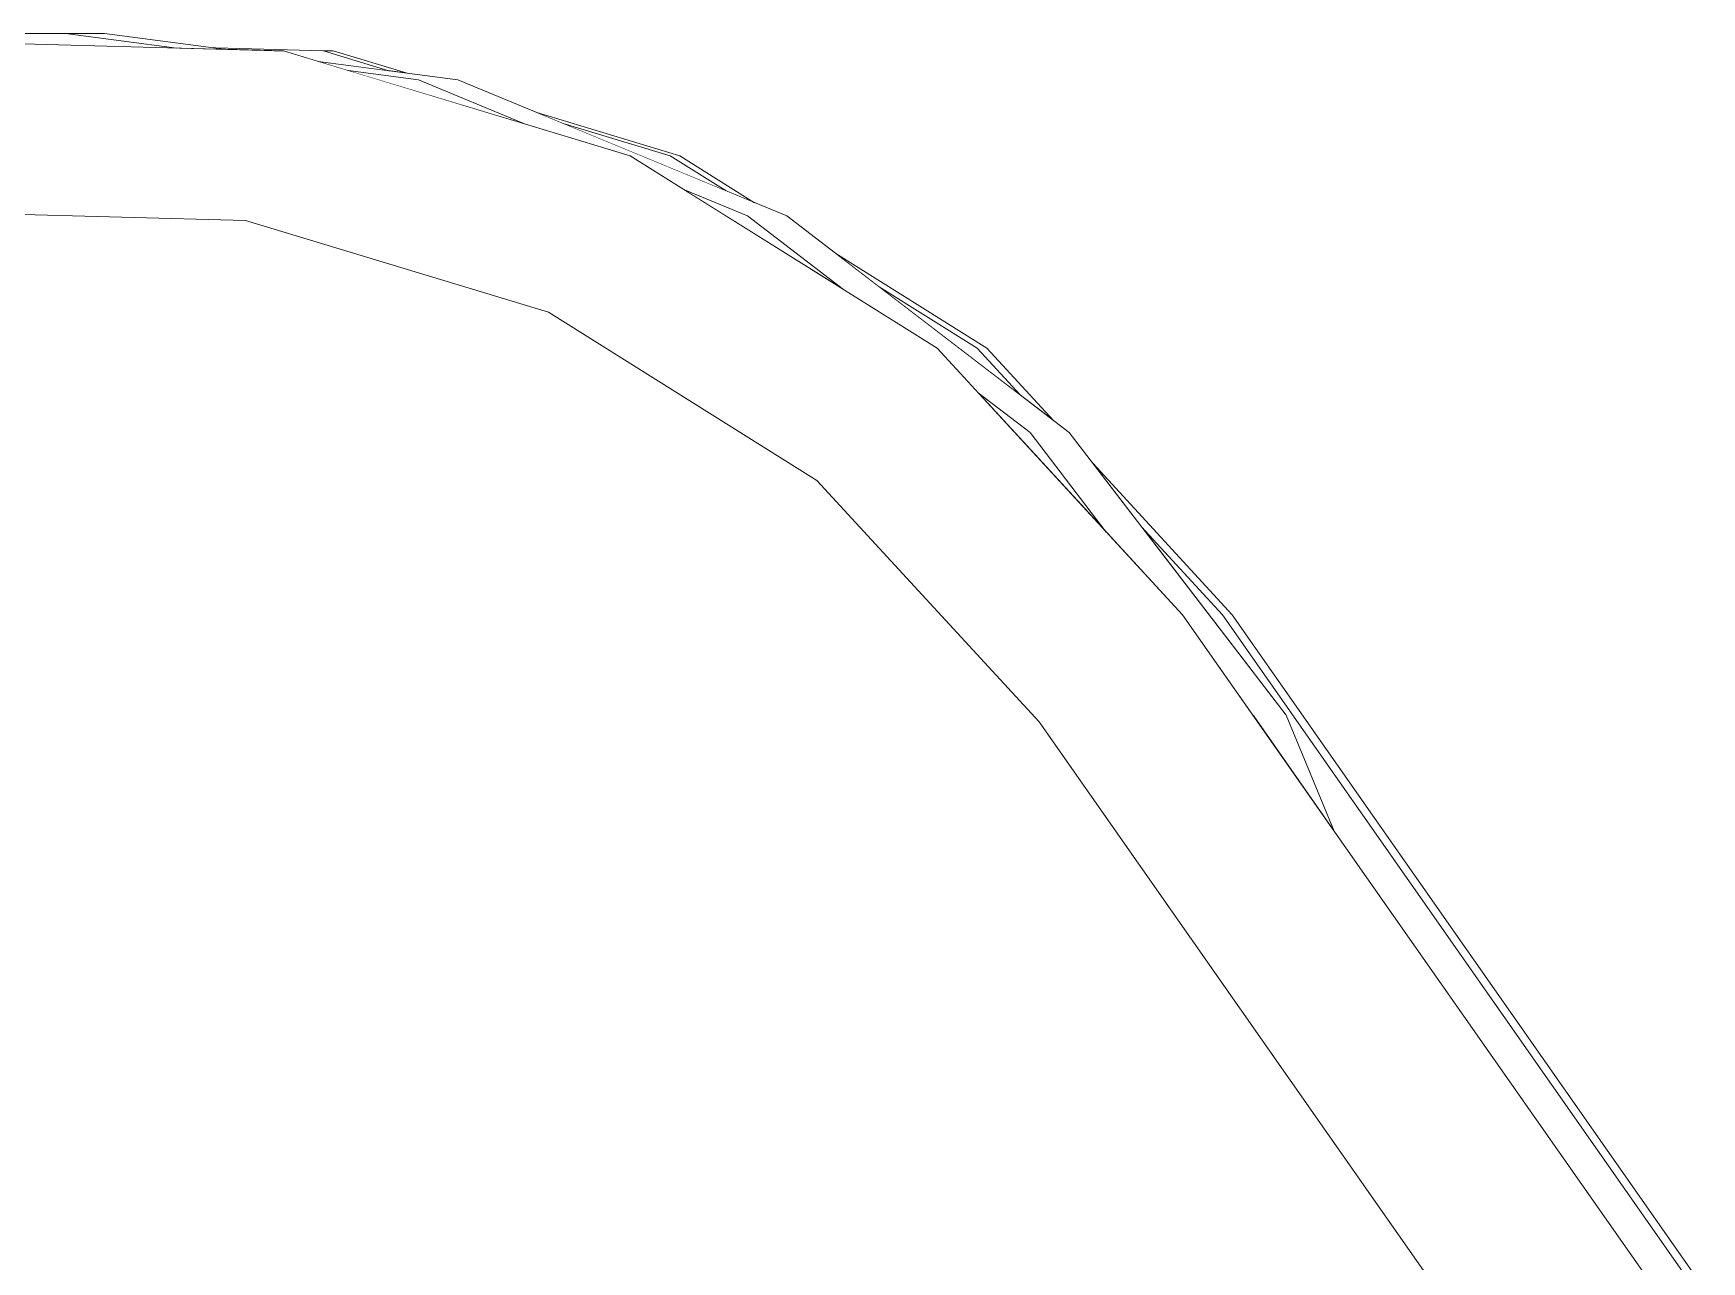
# Model space of a CAD drawing. Header units: metres. Extents: x -0.7 to 10.5, y -2 to 12.8.
# Drawn here: x 6.45613 to 6.48548, y 2.20238 to 2.224 of the extents above; entities that cross this region are included whole.
import ezdxf

# ---------------------------------------------------------------- set-up
doc = ezdxf.new("R2010")
doc.units = ezdxf.units.M
doc.header["$MEASUREMENT"] = 0
doc.linetypes.add('Xref_Alzado 1$0$Wipeout_Contour', pattern=[1000, 0, -1000])
doc.layers.add('Xref_Alzado 1$0$Interior - Mobiliario', color=7, linetype='Continuous')
doc.layers.add('Xref_Alzado 1$0$Interior - Mobiliario _Pen_No__81', color=7, linetype='Continuous', lineweight=13, true_color=0x6a6a6a)

# ---------------------------------------------------------------- blocks, each defined once
blk = doc.blocks.new('Xref_Alzado 1$0$Section Element_140')
at = {"color": 254, "linetype": 'Xref_Alzado 1$0$Wipeout_Contour', "lineweight": 0, "ltscale": 47027.046247}
blk.add_wipeout([(-11590.882, -1976), (-11588.923, -1976.258), (-11588.051, -1976.282), (-11590.192, -1976)], dxfattribs=at).dxf.layer = 'Xref_Alzado 1$0$Interior - Mobiliario'
at = {"color": 254, "linetype": 'Xref_Alzado 1$0$Wipeout_Contour', "lineweight": 0, "ltscale": 47010.715029}
blk.add_wipeout([(-11586.44, -1976.494), (-11585.909, -1976.655), (-11584.67, -1976.818), (-11583.98, -1976.818)], dxfattribs=at).dxf.layer = 'Xref_Alzado 1$0$Interior - Mobiliario'
at = {"color": 254, "linetype": 'Xref_Alzado 1$0$Wipeout_Contour', "lineweight": 0, "ltscale": 235506.495717}
blk.add_wipeout([(-11630.881, -1976), (-11630.881, -2024), (-11590.882, -2024), (-11588.924, -2023.742), (-11593.422, -2023.866), (-11593.59, -2023.866), (-11599.783, -2022.358), (-11605.361, -2019.273), (-11609.93, -2014.828), (-11613.168, -2009.337), (-11614.846, -2003.187), (-11614.846, -1996.813), (-11613.168, -1990.663), (-11609.93, -1985.172), (-11605.361, -1980.727), (-11599.783, -1977.642), (-11593.59, -1976.134), (-11593.422, -1976.134), (-11588.924, -1976.258), (-11590.882, -1976)], dxfattribs=at).dxf.layer = 'Xref_Alzado 1$0$Interior - Mobiliario'
at = {"color": 254, "linetype": 'Xref_Alzado 1$0$Wipeout_Contour', "lineweight": 0, "ltscale": 82243.542136}
blk.add_wipeout([(-11583.98, -1976.818), (-11584.67, -1976.818), (-11582.768, -1977.605), (-11580.946, -1978.156), (-11579.989, -1978.757), (-11578.882, -1979.215), (-11578.192, -1979.215)], dxfattribs=at).dxf.layer = 'Xref_Alzado 1$0$Interior - Mobiliario'
at = {"color": 254, "linetype": 'Xref_Alzado 1$0$Wipeout_Contour', "lineweight": 0, "ltscale": 35255.66103}
blk.add_wipeout([(-11585.909, -1976.655), (-11582.769, -1977.605), (-11584.67, -1976.818)], dxfattribs=at).dxf.layer = 'Xref_Alzado 1$0$Interior - Mobiliario'
at = {"color": 254, "linetype": 'Xref_Alzado 1$0$Wipeout_Contour', "lineweight": 0, "ltscale": 82210.205478}
blk.add_wipeout([(-11578.192, -1979.215), (-11578.882, -1979.215), (-11577.194, -1980.51), (-11575.546, -1981.544), (-11574.823, -1982.329), (-11573.911, -1983.029), (-11573.222, -1983.029)], dxfattribs=at).dxf.layer = 'Xref_Alzado 1$0$Interior - Mobiliario'
at = {"color": 254, "linetype": 'Xref_Alzado 1$0$Wipeout_Contour', "lineweight": 0, "ltscale": 70524.889117}
blk.add_wipeout([(-11588.238, -1976.257), (-11588.051, -1976.282), (-11587.05, -1976.309), (-11586.44, -1976.494), (-11585.191, -1976.658), (-11586.344, -1976.309)], dxfattribs=at).dxf.layer = 'Xref_Alzado 1$0$Interior - Mobiliario'
at = {"color": 254, "linetype": 'Xref_Alzado 1$0$Wipeout_Contour', "lineweight": 0, "ltscale": 35239.888058}
blk.add_wipeout([(-11578.882, -1979.215), (-11579.989, -1978.757), (-11577.194, -1980.51)], dxfattribs=at).dxf.layer = 'Xref_Alzado 1$0$Interior - Mobiliario'
at = {"color": 254, "linetype": 'Xref_Alzado 1$0$Wipeout_Contour', "lineweight": 0, "ltscale": 70444.876823}
blk.add_wipeout([(-11573.222, -1983.029), (-11573.911, -1983.029), (-11572.57, -1984.778), (-11571.229, -1986.234), (-11569.992, -1988), (-11569.408, -1988)], dxfattribs=at).dxf.layer = 'Xref_Alzado 1$0$Interior - Mobiliario'
at = {"color": 254, "linetype": 'Xref_Alzado 1$0$Wipeout_Contour', "lineweight": 0, "ltscale": 47018.288627}
blk.add_wipeout([(-11588.284, -1976.251), (-11588.245, -1976.256), (-11586.32, -1976.309), (-11586.173, -1976.309)], dxfattribs=at).dxf.layer = 'Xref_Alzado 1$0$Interior - Mobiliario'
at = {"color": 254, "linetype": 'Xref_Alzado 1$0$Wipeout_Contour', "lineweight": 0, "ltscale": 35244.994673}
blk.add_wipeout([(-11580.243, -1978.156), (-11582.123, -1977.587), (-11579.259, -1978.773)], dxfattribs=at).dxf.layer = 'Xref_Alzado 1$0$Interior - Mobiliario'
at = {"color": 254, "linetype": 'Xref_Alzado 1$0$Wipeout_Contour', "lineweight": 0, "ltscale": 35227.317982}
blk.add_wipeout([(-11574.823, -1982.329), (-11572.57, -1984.778), (-11573.911, -1983.029)], dxfattribs=at).dxf.layer = 'Xref_Alzado 1$0$Interior - Mobiliario'
at = {"color": 254, "linetype": 'Xref_Alzado 1$0$Wipeout_Contour', "lineweight": 0, "ltscale": 35216.812698}
blk.add_wipeout([(-11569.408, -1988), (-11569.992, -1988), (-11568.561, -1990.045)], dxfattribs=at).dxf.layer = 'Xref_Alzado 1$0$Interior - Mobiliario'
at = {"color": 254, "linetype": 'Xref_Alzado 1$0$Wipeout_Contour', "lineweight": 0, "ltscale": 47030.366395}
blk.add_wipeout([(-11593.422, -1976.134), (-11593.59, -1976.134), (-11587.218, -1976.309), (-11587.05, -1976.309)], dxfattribs=at).dxf.layer = 'Xref_Alzado 1$0$Interior - Mobiliario'
at = {"color": 254, "linetype": 'Xref_Alzado 1$0$Wipeout_Contour', "lineweight": 0, "ltscale": 47012.027558}
blk.add_wipeout([(-11586.344, -1976.309), (-11585.191, -1976.658), (-11584.889, -1976.698), (-11586.173, -1976.309)], dxfattribs=at).dxf.layer = 'Xref_Alzado 1$0$Interior - Mobiliario'
at = {"color": 254, "linetype": 'Xref_Alzado 1$0$Wipeout_Contour', "lineweight": 0, "ltscale": 46995.86407}
blk.add_wipeout([(-11580.072, -1978.156), (-11582.586, -1977.395), (-11582.123, -1977.587), (-11580.243, -1978.156)], dxfattribs=at).dxf.layer = 'Xref_Alzado 1$0$Interior - Mobiliario'
at = {"color": 254, "linetype": 'Xref_Alzado 1$0$Wipeout_Contour', "lineweight": 0, "ltscale": 35230.810599}
blk.add_wipeout([(-11576.566, -1980.463), (-11574.087, -1982.365), (-11574.843, -1981.544)], dxfattribs=at).dxf.layer = 'Xref_Alzado 1$0$Interior - Mobiliario'
at = {"color": 254, "linetype": 'Xref_Alzado 1$0$Wipeout_Contour', "lineweight": 0, "ltscale": 140870.277496}
blk.add_wipeout([(-11569.408, -2012), (-11571.948, -2015.311), (-11570.526, -2013.766), (-11562.266, -2001.97), (-11562.266, -1998.03), (-11570.526, -1986.234), (-11571.948, -1984.689), (-11569.408, -1988), (-11568.561, -1990.045), (-11562.969, -1998.03), (-11562.969, -2001.97), (-11568.561, -2009.955)], dxfattribs=at).dxf.layer = 'Xref_Alzado 1$0$Interior - Mobiliario'
at = {"color": 254, "linetype": 'Xref_Alzado 1$0$Wipeout_Contour', "lineweight": 0, "ltscale": 47006.455774}
blk.add_wipeout([(-11587.05, -1976.309), (-11587.218, -1976.309), (-11581.116, -1978.156), (-11580.948, -1978.156)], dxfattribs=at).dxf.layer = 'Xref_Alzado 1$0$Interior - Mobiliario'
at = {"color": 254, "linetype": 'Xref_Alzado 1$0$Wipeout_Contour', "lineweight": 0, "ltscale": 46989.313724}
blk.add_wipeout([(-11580.243, -1978.156), (-11579.259, -1978.773), (-11578.757, -1978.981), (-11580.072, -1978.156)], dxfattribs=at).dxf.layer = 'Xref_Alzado 1$0$Interior - Mobiliario'
at = {"color": 254, "linetype": 'Xref_Alzado 1$0$Wipeout_Contour', "lineweight": 0, "ltscale": 46976.728066}
blk.add_wipeout([(-11574.672, -1981.544), (-11577.331, -1979.876), (-11576.566, -1980.463), (-11574.843, -1981.544)], dxfattribs=at).dxf.layer = 'Xref_Alzado 1$0$Interior - Mobiliario'
at = {"color": 254, "linetype": 'Xref_Alzado 1$0$Wipeout_Contour', "lineweight": 0, "ltscale": 46962.192347}
blk.add_wipeout([(-11570.355, -1986.234), (-11572.803, -1983.575), (-11571.948, -1984.689), (-11570.526, -1986.234)], dxfattribs=at).dxf.layer = 'Xref_Alzado 1$0$Interior - Mobiliario'
at = {"color": 254, "linetype": 'Xref_Alzado 1$0$Wipeout_Contour', "lineweight": 0, "ltscale": 47030.709711}
blk.add_wipeout([(-11593.59, -1976.134), (-11593.588, -1976.16), (-11587.223, -1976.335), (-11587.218, -1976.309)], dxfattribs=at).dxf.layer = 'Xref_Alzado 1$0$Interior - Mobiliario'
at = {"color": 254, "linetype": 'Xref_Alzado 1$0$Wipeout_Contour', "lineweight": 0, "ltscale": 46985.541163}
blk.add_wipeout([(-11581.116, -1978.156), (-11575.717, -1981.544), (-11575.546, -1981.544), (-11580.946, -1978.156)], dxfattribs=at).dxf.layer = 'Xref_Alzado 1$0$Interior - Mobiliario'
at = {"color": 254, "linetype": 'Xref_Alzado 1$0$Wipeout_Contour', "lineweight": 0, "ltscale": 46970.689509}
blk.add_wipeout([(-11574.843, -1981.544), (-11574.087, -1982.365), (-11573.506, -1982.811), (-11574.672, -1981.544)], dxfattribs=at).dxf.layer = 'Xref_Alzado 1$0$Interior - Mobiliario'
at = {"color": 254, "linetype": 'Xref_Alzado 1$0$Wipeout_Contour', "lineweight": 0, "ltscale": 46946.467243}
blk.add_wipeout([(-11570.526, -1986.234), (-11562.266, -1998.03), (-11562.096, -1998.03), (-11570.355, -1986.234)], dxfattribs=at).dxf.layer = 'Xref_Alzado 1$0$Interior - Mobiliario'
at = {"layer": 'Xref_Alzado 1$0$Interior - Mobiliario _Pen_No__81', "color": 251, "linetype": 'Continuous', "lineweight": 13, "true_color": 0x6a6a6a}
for p, q in [((-11630.881, -1976), (-11590.882, -1976)), ((-11590.882, -1976), (-11590.192, -1976))]:
    blk.add_line(p, q, dxfattribs=at)
at = {"color": 254, "linetype": 'Xref_Alzado 1$0$Wipeout_Contour', "lineweight": 0, "ltscale": 47006.811739}
blk.add_wipeout([(-11587.218, -1976.309), (-11587.223, -1976.335), (-11581.129, -1978.18), (-11581.116, -1978.156)], dxfattribs=at).dxf.layer = 'Xref_Alzado 1$0$Interior - Mobiliario'
at = {"color": 254, "linetype": 'Xref_Alzado 1$0$Wipeout_Contour', "lineweight": 0, "ltscale": 46969.112628}
blk.add_wipeout([(-11575.546, -1981.544), (-11575.717, -1981.544), (-11571.399, -1986.234), (-11571.229, -1986.234)], dxfattribs=at).dxf.layer = 'Xref_Alzado 1$0$Interior - Mobiliario'
at = {"color": 254, "linetype": 'Xref_Alzado 1$0$Wipeout_Contour', "lineweight": 0, "ltscale": 47030.805149}
blk.add_wipeout([(-11593.588, -1976.16), (-11593.569, -1976.363), (-11587.258, -1976.537), (-11587.223, -1976.335)], dxfattribs=at).dxf.layer = 'Xref_Alzado 1$0$Interior - Mobiliario'
at = {"color": 254, "linetype": 'Xref_Alzado 1$0$Wipeout_Contour', "lineweight": 0, "ltscale": 46985.913576}
blk.add_wipeout([(-11581.116, -1978.156), (-11581.129, -1978.18), (-11575.735, -1981.564), (-11575.717, -1981.544)], dxfattribs=at).dxf.layer = 'Xref_Alzado 1$0$Interior - Mobiliario'
at = {"color": 254, "linetype": 'Xref_Alzado 1$0$Wipeout_Contour', "lineweight": 0, "ltscale": 46949.911664}
blk.add_wipeout([(-11571.229, -1986.234), (-11571.399, -1986.234), (-11563.14, -1998.03), (-11562.969, -1998.03)], dxfattribs=at).dxf.layer = 'Xref_Alzado 1$0$Interior - Mobiliario'
at = {"color": 254, "linetype": 'Xref_Alzado 1$0$Wipeout_Contour', "lineweight": 0, "ltscale": 47007.017265}
blk.add_wipeout([(-11587.223, -1976.335), (-11587.258, -1976.537), (-11581.216, -1978.366), (-11581.129, -1978.18)], dxfattribs=at).dxf.layer = 'Xref_Alzado 1$0$Interior - Mobiliario'
at = {"color": 254, "linetype": 'Xref_Alzado 1$0$Wipeout_Contour', "lineweight": 0, "ltscale": 46969.493181}
blk.add_wipeout([(-11575.717, -1981.544), (-11575.735, -1981.564), (-11571.421, -1986.25), (-11571.399, -1986.234)], dxfattribs=at).dxf.layer = 'Xref_Alzado 1$0$Interior - Mobiliario'
at = {"layer": 'Xref_Alzado 1$0$Interior - Mobiliario _Pen_No__81', "color": 251, "linetype": 'Continuous', "lineweight": 13, "true_color": 0x6a6a6a}
blk.add_line((-11586.173, -1976.309), (-11586.344, -1976.305), dxfattribs=at)
at = {"color": 254, "linetype": 'Xref_Alzado 1$0$Wipeout_Contour', "lineweight": 0, "ltscale": 47031.045431}
blk.add_wipeout([(-11593.569, -1976.363), (-11593.53, -1976.756), (-11587.324, -1976.927), (-11587.258, -1976.537)], dxfattribs=at).dxf.layer = 'Xref_Alzado 1$0$Interior - Mobiliario'
at = {"color": 254, "linetype": 'Xref_Alzado 1$0$Wipeout_Contour', "lineweight": 0, "ltscale": 46986.219737}
blk.add_wipeout([(-11581.129, -1978.18), (-11581.216, -1978.366), (-11575.868, -1981.721), (-11575.735, -1981.564)], dxfattribs=at).dxf.layer = 'Xref_Alzado 1$0$Interior - Mobiliario'
at = {"color": 254, "linetype": 'Xref_Alzado 1$0$Wipeout_Contour', "lineweight": 0, "ltscale": 46950.299267}
blk.add_wipeout([(-11571.399, -1986.234), (-11571.421, -1986.25), (-11563.167, -1998.038), (-11563.14, -1998.03)], dxfattribs=at).dxf.layer = 'Xref_Alzado 1$0$Interior - Mobiliario'
at = {"layer": 'Xref_Alzado 1$0$Interior - Mobiliario _Pen_No__81', "color": 251, "linetype": 'Continuous', "lineweight": 13, "true_color": 0x6a6a6a}
for p, q in [((-11593.419, -1976.134), (-11587.047, -1976.309)), ((-11590.882, -1976), (-11588.924, -1976.258)), ((-11590.192, -1976), (-11588.052, -1976.282)), ((-11588.238, -1976.253), (-11588.284, -1976.251)), ((-11588.238, -1976.257), (-11586.344, -1976.309))]:
    blk.add_line(p, q, dxfattribs=at)
at = {"color": 254, "linetype": 'Xref_Alzado 1$0$Wipeout_Contour', "lineweight": 0, "ltscale": 47007.55096}
blk.add_wipeout([(-11587.258, -1976.537), (-11587.324, -1976.927), (-11581.382, -1978.726), (-11581.216, -1978.366)], dxfattribs=at).dxf.layer = 'Xref_Alzado 1$0$Interior - Mobiliario'
at = {"color": 254, "linetype": 'Xref_Alzado 1$0$Wipeout_Contour', "lineweight": 0, "ltscale": 46969.871594}
blk.add_wipeout([(-11575.735, -1981.564), (-11575.868, -1981.721), (-11571.582, -1986.378), (-11571.421, -1986.25)], dxfattribs=at).dxf.layer = 'Xref_Alzado 1$0$Interior - Mobiliario'
at = {"layer": 'Xref_Alzado 1$0$Interior - Mobiliario _Pen_No__81', "color": 251, "linetype": 'Continuous', "lineweight": 13, "true_color": 0x6a6a6a}
for p, q in [((-11586.344, -1976.309), (-11585.191, -1976.658)), ((-11584.889, -1976.698), (-11586.173, -1976.309))]:
    blk.add_line(p, q, dxfattribs=at)
at = {"color": 254, "linetype": 'Xref_Alzado 1$0$Wipeout_Contour', "lineweight": 0, "ltscale": 47031.421584}
blk.add_wipeout([(-11593.53, -1976.756), (-11593.473, -1977.311), (-11587.415, -1977.478), (-11587.324, -1976.927)], dxfattribs=at).dxf.layer = 'Xref_Alzado 1$0$Interior - Mobiliario'
at = {"color": 254, "linetype": 'Xref_Alzado 1$0$Wipeout_Contour', "lineweight": 0, "ltscale": 46987.015298}
blk.add_wipeout([(-11581.216, -1978.366), (-11581.382, -1978.726), (-11576.123, -1982.025), (-11575.868, -1981.721)], dxfattribs=at).dxf.layer = 'Xref_Alzado 1$0$Interior - Mobiliario'
at = {"color": 254, "linetype": 'Xref_Alzado 1$0$Wipeout_Contour', "lineweight": 0, "ltscale": 46950.740554}
blk.add_wipeout([(-11571.421, -1986.25), (-11571.582, -1986.378), (-11563.372, -1998.102), (-11563.167, -1998.038)], dxfattribs=at).dxf.layer = 'Xref_Alzado 1$0$Interior - Mobiliario'
at = {"color": 254, "linetype": 'Xref_Alzado 1$0$Wipeout_Contour', "lineweight": 0, "ltscale": 47008.39758}
blk.add_wipeout([(-11587.324, -1976.927), (-11587.415, -1977.478), (-11581.615, -1979.234), (-11581.382, -1978.726)], dxfattribs=at).dxf.layer = 'Xref_Alzado 1$0$Interior - Mobiliario'
at = {"color": 254, "linetype": 'Xref_Alzado 1$0$Wipeout_Contour', "lineweight": 0, "ltscale": 46970.85287}
blk.add_wipeout([(-11575.868, -1981.721), (-11576.123, -1982.025), (-11571.89, -1986.624), (-11571.582, -1986.378)], dxfattribs=at).dxf.layer = 'Xref_Alzado 1$0$Interior - Mobiliario'
at = {"layer": 'Xref_Alzado 1$0$Interior - Mobiliario _Pen_No__81', "color": 251, "linetype": 'Continuous', "lineweight": 13, "true_color": 0x6a6a6a}
for p, q in [((-11586.435, -1976.495), (-11583.98, -1976.818)), ((-11585.905, -1976.655), (-11584.67, -1976.818))]:
    blk.add_line(p, q, dxfattribs=at)
at = {"color": 254, "linetype": 'Xref_Alzado 1$0$Wipeout_Contour', "lineweight": 0, "ltscale": 47031.908091}
blk.add_wipeout([(-11593.473, -1977.311), (-11593.402, -1977.992), (-11587.526, -1978.154), (-11587.415, -1977.478)], dxfattribs=at).dxf.layer = 'Xref_Alzado 1$0$Interior - Mobiliario'
at = {"color": 254, "linetype": 'Xref_Alzado 1$0$Wipeout_Contour', "lineweight": 0, "ltscale": 46988.278366}
blk.add_wipeout([(-11581.382, -1978.726), (-11581.615, -1979.234), (-11576.482, -1982.455), (-11576.123, -1982.025)], dxfattribs=at).dxf.layer = 'Xref_Alzado 1$0$Interior - Mobiliario'
at = {"color": 254, "linetype": 'Xref_Alzado 1$0$Wipeout_Contour', "lineweight": 0, "ltscale": 46951.884355}
blk.add_wipeout([(-11571.582, -1986.378), (-11571.89, -1986.624), (-11563.766, -1998.225), (-11563.372, -1998.102)], dxfattribs=at).dxf.layer = 'Xref_Alzado 1$0$Interior - Mobiliario'
at = {"layer": 'Xref_Alzado 1$0$Interior - Mobiliario _Pen_No__81', "color": 251, "linetype": 'Continuous', "lineweight": 13, "true_color": 0x6a6a6a}
for p, q in [((-11580.243, -1978.156), (-11579.259, -1978.773)), ((-11578.757, -1978.981), (-11580.072, -1978.156))]:
    blk.add_line(p, q, dxfattribs=at)
at = {"color": 254, "linetype": 'Xref_Alzado 1$0$Wipeout_Contour', "lineweight": 0, "ltscale": 47009.499435}
blk.add_wipeout([(-11587.415, -1977.478), (-11587.526, -1978.154), (-11581.9, -1979.857), (-11581.615, -1979.234)], dxfattribs=at).dxf.layer = 'Xref_Alzado 1$0$Interior - Mobiliario'
at = {"color": 254, "linetype": 'Xref_Alzado 1$0$Wipeout_Contour', "lineweight": 0, "ltscale": 46972.410177}
blk.add_wipeout([(-11576.123, -1982.025), (-11576.482, -1982.455), (-11572.324, -1986.972), (-11571.89, -1986.624)], dxfattribs=at).dxf.layer = 'Xref_Alzado 1$0$Interior - Mobiliario'
at = {"layer": 'Xref_Alzado 1$0$Interior - Mobiliario _Pen_No__81', "color": 251, "linetype": 'Continuous', "lineweight": 13, "true_color": 0x6a6a6a}
blk.add_line((-11584.67, -1976.818), (-11582.775, -1977.602), dxfattribs=at)
at = {"color": 254, "linetype": 'Xref_Alzado 1$0$Wipeout_Contour', "lineweight": 0, "ltscale": 47032.471893}
blk.add_wipeout([(-11593.402, -1977.992), (-11593.322, -1978.751), (-11587.649, -1978.907), (-11587.526, -1978.154)], dxfattribs=at).dxf.layer = 'Xref_Alzado 1$0$Interior - Mobiliario'
at = {"color": 254, "linetype": 'Xref_Alzado 1$0$Wipeout_Contour', "lineweight": 0, "ltscale": 46989.922781}
blk.add_wipeout([(-11581.615, -1979.234), (-11581.9, -1979.857), (-11576.921, -1982.981), (-11576.482, -1982.455)], dxfattribs=at).dxf.layer = 'Xref_Alzado 1$0$Interior - Mobiliario'
at = {"color": 254, "linetype": 'Xref_Alzado 1$0$Wipeout_Contour', "lineweight": 0, "ltscale": 46953.699693}
blk.add_wipeout([(-11571.89, -1986.624), (-11572.324, -1986.972), (-11564.322, -1998.4), (-11563.766, -1998.225)], dxfattribs=at).dxf.layer = 'Xref_Alzado 1$0$Interior - Mobiliario'
at = {"color": 254, "linetype": 'Xref_Alzado 1$0$Wipeout_Contour', "lineweight": 0, "ltscale": 47010.781506}
blk.add_wipeout([(-11587.526, -1978.154), (-11587.649, -1978.907), (-11582.217, -1980.552), (-11581.9, -1979.857)], dxfattribs=at).dxf.layer = 'Xref_Alzado 1$0$Interior - Mobiliario'
at = {"color": 254, "linetype": 'Xref_Alzado 1$0$Wipeout_Contour', "lineweight": 0, "ltscale": 46974.437271}
blk.add_wipeout([(-11576.482, -1982.455), (-11576.921, -1982.981), (-11572.855, -1987.398), (-11572.324, -1986.972)], dxfattribs=at).dxf.layer = 'Xref_Alzado 1$0$Interior - Mobiliario'
at = {"layer": 'Xref_Alzado 1$0$Interior - Mobiliario _Pen_No__81', "color": 251, "linetype": 'Continuous', "lineweight": 13, "true_color": 0x6a6a6a}
for p, q in [((-11587.047, -1976.309), (-11580.946, -1978.156)), ((-11580.072, -1978.156), (-11582.586, -1977.395)), ((-11582.123, -1977.587), (-11580.243, -1978.156))]:
    blk.add_line(p, q, dxfattribs=at)
at = {"color": 254, "linetype": 'Xref_Alzado 1$0$Wipeout_Contour', "lineweight": 0, "ltscale": 47032.925348}
blk.add_wipeout([(-11593.322, -1978.751), (-11593.281, -1979.144), (-11587.712, -1979.297), (-11587.649, -1978.907)], dxfattribs=at).dxf.layer = 'Xref_Alzado 1$0$Interior - Mobiliario'
at = {"color": 254, "linetype": 'Xref_Alzado 1$0$Wipeout_Contour', "lineweight": 0, "ltscale": 46991.836461}
blk.add_wipeout([(-11581.9, -1979.857), (-11582.217, -1980.552), (-11577.409, -1983.568), (-11576.921, -1982.981)], dxfattribs=at).dxf.layer = 'Xref_Alzado 1$0$Interior - Mobiliario'
at = {"color": 254, "linetype": 'Xref_Alzado 1$0$Wipeout_Contour', "lineweight": 0, "ltscale": 46956.062775}
blk.add_wipeout([(-11572.324, -1986.972), (-11572.855, -1987.398), (-11565.001, -1998.614), (-11564.322, -1998.4)], dxfattribs=at).dxf.layer = 'Xref_Alzado 1$0$Interior - Mobiliario'
at = {"color": 254, "linetype": 'Xref_Alzado 1$0$Wipeout_Contour', "lineweight": 0, "ltscale": 47011.822631}
blk.add_wipeout([(-11587.649, -1978.907), (-11587.712, -1979.297), (-11582.381, -1980.911), (-11582.217, -1980.552)], dxfattribs=at).dxf.layer = 'Xref_Alzado 1$0$Interior - Mobiliario'
at = {"color": 254, "linetype": 'Xref_Alzado 1$0$Wipeout_Contour', "lineweight": 0, "ltscale": 46976.795942}
blk.add_wipeout([(-11576.921, -1982.981), (-11577.409, -1983.568), (-11573.447, -1987.873), (-11572.855, -1987.398)], dxfattribs=at).dxf.layer = 'Xref_Alzado 1$0$Interior - Mobiliario'
at = {"color": 254, "linetype": 'Xref_Alzado 1$0$Wipeout_Contour', "lineweight": 0, "ltscale": 46993.381191}
blk.add_wipeout([(-11582.217, -1980.552), (-11582.381, -1980.911), (-11577.662, -1983.872), (-11577.409, -1983.568)], dxfattribs=at).dxf.layer = 'Xref_Alzado 1$0$Interior - Mobiliario'
at = {"color": 254, "linetype": 'Xref_Alzado 1$0$Wipeout_Contour', "lineweight": 0, "ltscale": 46958.812512}
blk.add_wipeout([(-11572.855, -1987.398), (-11573.447, -1987.873), (-11565.759, -1998.852), (-11565.001, -1998.614)], dxfattribs=at).dxf.layer = 'Xref_Alzado 1$0$Interior - Mobiliario'
at = {"color": 254, "linetype": 'Xref_Alzado 1$0$Wipeout_Contour', "lineweight": 0, "ltscale": 46978.691472}
blk.add_wipeout([(-11577.409, -1983.568), (-11577.662, -1983.872), (-11573.752, -1988.119), (-11573.447, -1987.873)], dxfattribs=at).dxf.layer = 'Xref_Alzado 1$0$Interior - Mobiliario'
at = {"color": 254, "linetype": 'Xref_Alzado 1$0$Wipeout_Contour', "lineweight": 0, "ltscale": 46961.019758}
blk.add_wipeout([(-11573.447, -1987.873), (-11573.752, -1988.119), (-11566.15, -1998.976), (-11565.759, -1998.852)], dxfattribs=at).dxf.layer = 'Xref_Alzado 1$0$Interior - Mobiliario'
at = {"color": 254, "linetype": 'Xref_Alzado 1$0$Wipeout_Contour', "lineweight": 0, "ltscale": 258792.628886}
blk.add_wipeout([(-11611.857, -1997.215), (-11611.857, -2002.785), (-11610.39, -2008.159), (-11607.561, -2012.958), (-11603.568, -2016.842), (-11598.693, -2019.538), (-11593.281, -2020.856), (-11587.712, -2020.703), (-11582.381, -2019.089), (-11577.662, -2016.128), (-11573.752, -2011.881), (-11566.15, -2001.024), (-11566.15, -1998.976), (-11573.752, -1988.119), (-11577.662, -1983.872), (-11582.381, -1980.911), (-11587.712, -1979.297), (-11593.281, -1979.144), (-11598.693, -1980.462), (-11603.568, -1983.158), (-11607.561, -1987.042), (-11610.39, -1991.841)], dxfattribs=at).dxf.layer = 'Xref_Alzado 1$0$Interior - Mobiliario'
at = {"layer": 'Xref_Alzado 1$0$Interior - Mobiliario _Pen_No__81', "color": 251, "linetype": 'Continuous', "lineweight": 13, "true_color": 0x6a6a6a}
for p, q in [((-11583.98, -1976.818), (-11578.192, -1979.215)), ((-11580.946, -1978.156), (-11575.546, -1981.544)), ((-11579.989, -1978.757), (-11578.882, -1979.215)), ((-11587.712, -1979.297), (-11593.281, -1979.144)), ((-11582.381, -1980.911), (-11587.712, -1979.297)), ((-11578.882, -1979.215), (-11577.194, -1980.51)), ((-11578.192, -1979.215), (-11573.222, -1983.029)), ((-11574.672, -1981.544), (-11577.331, -1979.876)), ((-11576.566, -1980.463), (-11574.843, -1981.544)), ((-11577.662, -1983.872), (-11582.381, -1980.911)), ((-11575.546, -1981.544), (-11571.229, -1986.234)), ((-11574.843, -1981.544), (-11574.087, -1982.365)), ((-11573.506, -1982.811), (-11574.672, -1981.544)), ((-11574.823, -1982.329), (-11573.911, -1983.029)), ((-11573.911, -1983.029), (-11572.57, -1984.778)), ((-11573.222, -1983.029), (-11569.408, -1988)), ((-11570.355, -1986.234), (-11572.803, -1983.575)), ((-11573.752, -1988.119), (-11577.662, -1983.872)), ((-11571.948, -1984.689), (-11570.526, -1986.234)), ((-11571.229, -1986.234), (-11562.969, -1998.03)), ((-11570.526, -1986.234), (-11562.266, -1998.03)), ((-11562.096, -1998.03), (-11570.355, -1986.234)), ((-11566.15, -1998.976), (-11573.752, -1988.119)), ((-11569.408, -1988), (-11568.561, -1990.045))]:
    blk.add_line(p, q, dxfattribs=at)
blk = doc.blocks.new('Xref_Alzado 1')
at = {"layer": 'Xref_Alzado 1$0$Interior - Mobiliario', "lineweight": 0, "xscale": 0.001, "yscale": 0.001, "zscale": 0.001}
blk.add_blockref('Xref_Alzado 1$0$Section Element_140', (18.274023, 3.3), dxfattribs=at)

msp = doc.modelspace()

# ---------------------------------------------------------------- block references
msp.add_blockref('Xref_Alzado 1', (-0.226445, 0.9))

doc.saveas('drawing.dxf')
